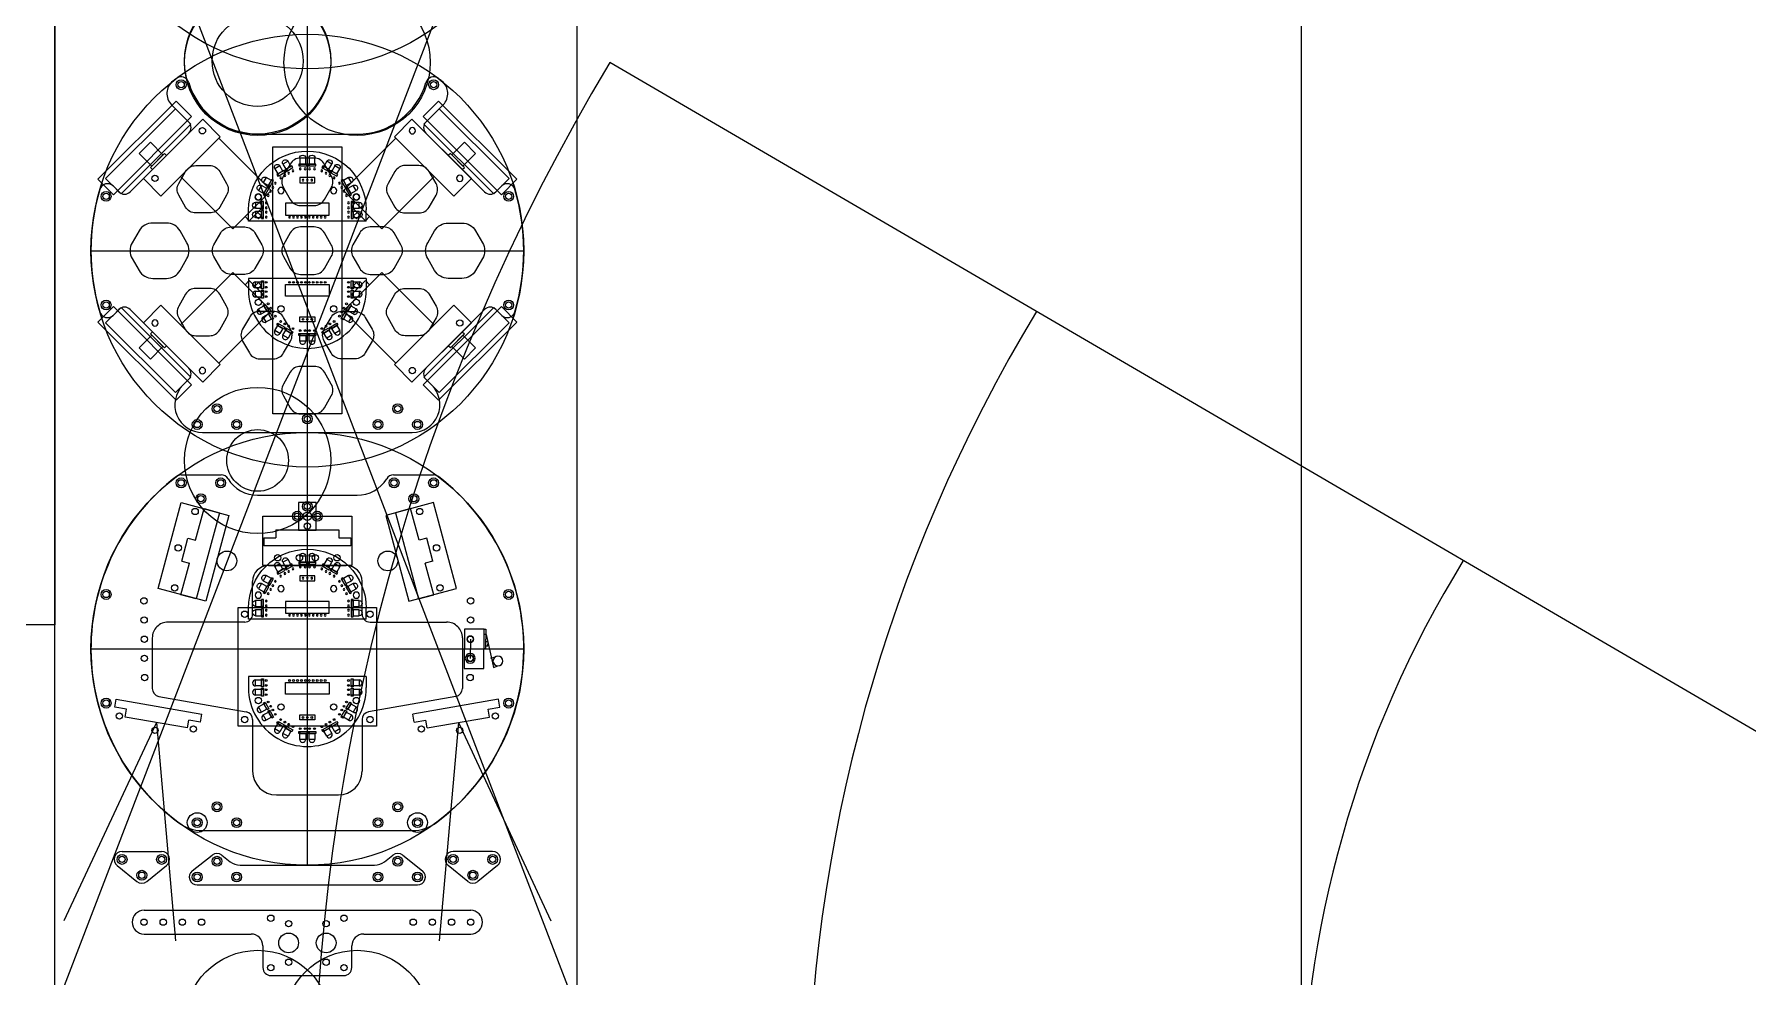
# Model space of a CAD drawing. Header units: millimetres. Extents: x -287 to 5214, y -1967 to 2893.
# Drawn here: x 932 to 1799, y -451 to 26 of the extents above; entities that cross this region are included whole.
import ezdxf

# ---------------------------------------------------------------- set-up
doc = ezdxf.new("R2010")
doc.units = ezdxf.units.MM
for name, color, linetype in [('内切', 7, 'Continuous'), ('外切', 2, 'Continuous'), ('部件', 22, 'Continuous')]:
    doc.layers.add(name, color=color, linetype=linetype)

# ---------------------------------------------------------------- blocks, each defined once
blk = doc.blocks.new('changdi')
at = {"layer": '部件'}
blk.add_lwpolyline([(-3611.88, 2443.06), (-1791.88, 2443.06), (-1791.88, 13.06), (-3611.88, 13.06)], close=True, dxfattribs=at)
blk = doc.blocks.new('A$C40E74946')
at = {"layer": '部件', "color": 5}
blk.add_lwpolyline([(15, 54), (26, 54), (26, -2), (15, -2)], close=True, dxfattribs=at)
at = {"layer": '部件', "color": 1}
for points in [[(31, 57), (43.5, 57), (43.5, 14.5), (31, 14.5)], [(43.5, 28.5), (43.5, 56), (81, 56), (81, 28.5)], [(17.5, 51), (28.5, 51), (28.5, 1), (17.5, 1)], [(81, 47.3), (84, 47.3), (84, 37.3), (81, 37.3)], [(84, 43.3), (86.5, 43.3), (86.5, 41.3), (84, 41.3)], [(20.5, 30), (29.5, 30), (29.5, 22), (20.5, 22)], [(29.5, 31), (31, 31), (31, 21), (29.5, 21)]]:
    blk.add_lwpolyline(points, close=True, dxfattribs=at)
at = {"layer": '部件', "color": 1, "lineweight": 0}
for centre in [(35, 52.75), (35, 18.75)]:
    blk.add_circle(centre, 1.6, dxfattribs=at)
blk = doc.blocks.new('A$C04FB7A0E')
at = {"layer": '部件', "color": 3}
for p, q in [((0, 59.6, 20), (0, 0, 20)), ((0, 59.6, 20), (5.59, 59.6, 20)), ((0, 0, 20), (5.59, 0, 20))]:
    blk.add_line(p, q, dxfattribs=at)
at = {"layer": '部件', "color": 3, "elevation": 20}
for points in [[(1.24, 53.05), (4.74, 53.05), (4.74, 52.05), (1.24, 52.05)], [(4.74, 53.05), (1.74, 53.05), (1.74, 56.05), (4.74, 56.05)], [(4.74, 53.05), (5.24, 53.05), (5.24, 52.05), (4.74, 52.05)], [(5.94, 53.05), (9.44, 53.05), (9.44, 52.05), (5.94, 52.05)], [(9.44, 53.05), (6.44, 53.05), (6.44, 56.05), (9.44, 56.05)], [(9.44, 53.05), (9.94, 53.05), (9.94, 52.05), (9.44, 52.05)], [(13.45, 52.11), (16.48, 50.36), (15.98, 49.49), (12.95, 51.24)], [(16.48, 50.36), (13.88, 51.86), (15.38, 54.46), (17.98, 52.96)], [(20.55, 48.01), (17.95, 49.51), (19.45, 52.11), (22.05, 50.61)], [(16.48, 50.36), (16.91, 50.11), (16.41, 49.24), (15.98, 49.49)], [(17.52, 49.76), (20.55, 48.01), (20.05, 47.14), (17.02, 48.89)], [(20.55, 48.01), (20.98, 47.76), (20.48, 46.89), (20.05, 47.14)], [(23.55, 45.19), (25.3, 42.16), (24.43, 41.66), (22.68, 44.69)], [(25.3, 42.16), (23.8, 44.76), (26.4, 46.26), (27.9, 43.66)], [(9, 40.8), (9, 18.8), (3, 18.8), (3, 40.8)], [(25.3, 42.16), (25.55, 41.73), (24.68, 41.23), (24.43, 41.66)], [(25.9, 41.12), (27.65, 38.09), (26.78, 37.59), (25.03, 40.62)], [(27.65, 38.09), (26.15, 40.69), (28.75, 42.19), (30.25, 39.59)], [(27.65, 38.09), (27.9, 37.66), (27.03, 37.16), (26.78, 37.59)], [(21.98, 33.6), (21.98, 26), (19.38, 26), (19.38, 33.6)], [(28.84, 34.15), (28.84, 30.65), (27.84, 30.65), (27.84, 34.15)], [(28.84, 30.65), (28.84, 30.15), (27.84, 30.15), (27.84, 30.65)], [(28.84, 29.45), (28.84, 25.95), (27.84, 25.95), (27.84, 29.45)], [(28.84, 30.65), (28.84, 33.65), (31.84, 33.65), (31.84, 30.65)], [(28.84, 25.95), (28.84, 28.95), (31.84, 28.95), (31.84, 25.95)], [(25.55, 17.87), (23.8, 14.84), (22.93, 15.34), (24.68, 18.37)], [(23.8, 14.84), (25.3, 17.44), (27.9, 15.94), (26.4, 13.34)], [(26.15, 18.91), (25.9, 18.48), (25.03, 18.98), (25.28, 19.41)], [(27.9, 21.94), (26.15, 18.91), (25.28, 19.41), (27.03, 22.44)], [(26.15, 18.91), (27.65, 21.51), (30.25, 20.01), (28.75, 17.41)], [(28.84, 25.95), (28.84, 25.45), (27.84, 25.45), (27.84, 25.95)], [(16.91, 9.49), (13.88, 7.74), (13.38, 8.61), (16.41, 10.36)], [(13.88, 7.74), (16.48, 9.24), (17.98, 6.64), (15.38, 5.14)], [(17.95, 10.09), (17.52, 9.84), (17.02, 10.71), (17.45, 10.96)], [(20.98, 11.84), (17.95, 10.09), (17.45, 10.96), (20.48, 12.71)], [(17.95, 10.09), (20.55, 11.59), (22.05, 8.99), (19.45, 7.49)], [(23.8, 14.84), (23.55, 14.41), (22.68, 14.91), (22.93, 15.34)], [(1.74, 6.55), (1.24, 6.55), (1.24, 7.55), (1.74, 7.55)], [(5.24, 6.55), (1.74, 6.55), (1.74, 7.55), (5.24, 7.55)], [(1.74, 6.55), (4.74, 6.55), (4.74, 3.55), (1.74, 3.55)], [(6.44, 6.55), (5.94, 6.55), (5.94, 7.55), (6.44, 7.55)], [(9.94, 6.55), (6.44, 6.55), (6.44, 7.55), (9.94, 7.55)], [(6.44, 6.55), (9.44, 6.55), (9.44, 3.55), (6.44, 3.55)], [(13.88, 7.74), (13.45, 7.49), (12.95, 8.36), (13.38, 8.61)]]:
    blk.add_lwpolyline(points, close=True, dxfattribs=at)
at = {"layer": '部件', "color": 3}
for centre, radius in [((12.13, 54.6, 20), 1.6), ((1.99, 50.6, 20), 0.45), ((4.49, 50.6, 20), 0.45), ((6.69, 50.6, 20), 0.45), ((9.19, 50.6, 20), 0.45), ((12.87, 49.61, 20), 0.45), ((15.4, 43.14, 20), 1.6), ((15.04, 48.36, 20), 0.45), ((16.94, 47.26, 20), 0.45), ((19.11, 46.01, 20), 0.45), ((21.8, 43.32, 20), 0.45), ((1.99, 38.8, 20), 0.45), ((1.99, 36.8, 20), 0.45), ((1.99, 34.8, 20), 0.45), ((23.05, 41.15, 20), 0.45), ((24.15, 39.25, 20), 0.45), ((25.4, 37.08, 20), 0.45), ((1.99, 32.8, 20), 0.45), ((1.99, 30.8, 20), 0.45), ((1.99, 28.8, 20), 0.45), ((1.99, 26.8, 20), 0.45), ((20.7, 32, 20), 0.45), ((20.7, 29.8, 20), 0.45), ((20.7, 27.6, 20), 0.45), ((26.39, 33.4, 20), 0.45), ((26.39, 30.9, 20), 0.45), ((26.39, 28.7, 20), 0.45), ((26.39, 26.2, 20), 0.45), ((1.99, 24.8, 20), 0.45), ((1.99, 22.8, 20), 0.45), ((1.99, 20.8, 20), 0.45), ((15.4, 16.46, 20), 1.6), ((23.05, 18.45, 20), 0.45), ((24.15, 20.35, 20), 0.45), ((25.4, 22.52, 20), 0.45), ((1.99, 9, 20), 0.45), ((4.49, 9, 20), 0.45), ((6.69, 9, 20), 0.45), ((9.19, 9, 20), 0.45), ((12.87, 9.99, 20), 0.45), ((15.04, 11.24, 20), 0.45), ((16.94, 12.34, 20), 0.45), ((19.11, 13.59, 20), 0.45), ((21.8, 16.28, 20), 0.45), ((12.13, 5, 20), 1.6)]:
    blk.add_circle(centre, radius, dxfattribs=at)
for centre, radius, start, end in [((3.24, 56.05, 20), 1.5, 0, 180), ((5.59, 29.8, 20), 29.8, 270, 90), ((7.94, 56.05, 20), 1.5, 0, 180), ((16.68, 53.71, 20), 1.5, 330, 150), ((20.75, 51.36, 20), 1.5, 330, 150), ((27.15, 44.96, 20), 1.5, 300, 120), ((29.5, 40.89, 20), 1.5, 300, 120), ((31.84, 32.15, 20), 1.5, 270, 90), ((31.84, 27.45, 20), 1.5, 270, 90), ((29.5, 18.71, 20), 1.5, 240, 60), ((20.75, 8.24, 20), 1.5, 210, 30), ((27.15, 14.64, 20), 1.5, 240, 60), ((3.24, 3.55, 20), 1.5, 180, 0), ((7.94, 3.55, 20), 1.5, 180, 0), ((16.68, 5.89, 20), 1.5, 210, 30)]:
    blk.add_arc(centre, radius, start, end, dxfattribs=at)
blk = doc.blocks.new('ioo')
at = {"layer": '部件', "color": 6}
for p, q in [((3476.97, -2904.18), (3476.22, -2904.18)), ((3476.22, -2904.18), (3476.22, -2914.18)), ((3475.95, -2906.94), (3472.76, -2921.29)), ((3475.95, -2906.94), (3476.97, -2906.94)), ((3483.97, -2909.33), (3483.97, -2919.03)), ((3473.46, -2918.91), (3471.3, -2918.19)), ((3472.76, -2921.29), (3472.12, -2923.5)), ((3476.22, -2914.18), (3476.97, -2914.18)), ((3472.12, -2923.5), (3469.98, -2922.79))]:
    blk.add_line(p, q, dxfattribs=at)
for points in [[(3476.97, -2904.18), (3486.97, -2904.18), (3486.97, -2924.18), (3476.97, -2924.18)], [(3475.02, -2910.66), (3476.22, -2910.66), (3476.22, -2912.66), (3475.02, -2912.66)]]:
    blk.add_lwpolyline(points, close=True, dxfattribs=at)
for centre, radius in [((3483.97, -2909.33), 1.6), ((3469.94, -2920.29), 2.5), ((3483.97, -2919.03), 1.6)]:
    blk.add_circle(centre, radius, dxfattribs=at)
at = {"layer": '部件'}
blk.add_circle((3483.97, -2919.03), 2.5, dxfattribs=at)
blk = doc.blocks.new('newban')
at = {"layer": '部件'}
blk.add_lwpolyline([(-73.91, -12), (-13.91, -12), (-13.91, -82), (-73.91, -82)], close=True, dxfattribs=at)
for centre in [(-70.56, -15.3), (-17.26, -15.3), (-70.56, -78.7), (-17.26, -78.7)]:
    blk.add_circle(centre, 1.6, dxfattribs=at)
blk = doc.blocks.new('qerq')
at = {"color": 5}
blk.add_line((2200.31, -544.7), (1273.44, -3.95), dxfattribs=at)
at = {"layer": '部件', "color": 5}
for radius, start, end in [(1050, 149.00639, 210.73364), (800, 148.7771, 210.96293), (550, 148.33934, 211.40069)]:
    blk.add_arc((2173.53, -544.64), radius, start, end, dxfattribs=at)

msp = doc.modelspace()

# ---------------------------------------------------------------- linework, layer by layer
at = {"layer": '内切'}
for p, q in [((942.62, 220.85), (1206.69, -467.62)), ((1206.69, 220.85), (942.62, -467.62)), ((1006.86, -240.386), (1009.966, -228.795)), ((1009.966, -228.795), (1013.829, -229.83)), ((1130.814, -228.795), (1126.951, -229.83)), ((1133.92, -240.386), (1130.814, -228.795)), ((1006.86, -240.386), (1010.723, -241.422)), ((1050.69, -242.678), (1090.09, -242.678)), ((1070.39, -242.678), (1070.39, -242.678)), ((1133.92, -240.386), (1130.057, -241.422)), ((1042.69, -267.236), (1042.69, -250.678)), ((1098.09, -267.236), (1098.09, -250.678)), ((1038.69, -271.236), (999.908, -271.236)), ((1102.09, -271.236), (1140.872, -271.236)), ((991.908, -279.236), (991.909, -304.869)), ((1148.872, -279.236), (1148.871, -304.87)), ((973.013, -314.236), (973.716, -310.247)), ((973.716, -310.247), (1017.047, -317.888)), ((995.214, -308.808), (1039.385, -316.597)), ((1145.566, -308.809), (1101.395, -316.597)), ((1167.064, -310.247), (1123.733, -317.888)), ((1167.767, -314.236), (1167.064, -310.247)), ((978.921, -315.278), (973.013, -314.236)), ((978.218, -319.266), (978.921, -315.278)), ((1009.732, -324.823), (978.218, -319.266)), ((1009.732, -324.823), (1010.435, -320.834)), ((1016.344, -321.876), (1010.435, -320.834)), ((1016.344, -321.876), (1017.047, -317.888)), ((1042.69, -320.536), (1042.69, -346.711)), ((1098.09, -320.537), (1098.09, -346.711)), ((1124.436, -321.876), (1123.733, -317.888)), ((1124.436, -321.876), (1130.345, -320.834)), ((1131.048, -324.823), (1130.345, -320.834)), ((1131.048, -324.823), (1162.562, -319.266)), ((1161.859, -315.278), (1167.767, -314.236)), ((1162.562, -319.266), (1161.859, -315.278)), ((1054.69, -358.711), (1086.09, -358.711))]:
    msp.add_line(p, q, dxfattribs=at)
for points in [[(1020.871, -64.22), (1013.943, -64.221, -0.2679492), (1008.747, -61.221), (1005.282, -55.222, -0.2679492), (1005.281, -49.222), (1008.744, -43.221, -0.2679492), (1013.94, -40.221), (1020.868, -40.22, -0.2679492), (1026.065, -43.219), (1029.53, -49.219, -0.2679492), (1029.53, -55.219), (1026.067, -61.219, -0.2679492)], [(1066.926, -60.434), (1073.854, -60.435, 0.2679492), (1079.051, -57.435), (1082.515, -51.436, 0.2679492), (1082.516, -45.436), (1079.053, -39.435, 0.2679492), (1073.857, -36.435), (1066.929, -36.434, 0.2679492), (1061.732, -39.433), (1058.267, -45.433, 0.2679492), (1058.267, -51.433), (1061.73, -57.433, 0.2679492)], [(1119.909, -64.22), (1126.837, -64.221, 0.2679492), (1132.033, -61.221), (1135.498, -55.222, 0.2679492), (1135.499, -49.222), (1132.036, -43.221, 0.2679492), (1126.84, -40.221), (1119.912, -40.22, 0.2679492), (1114.715, -43.219), (1111.25, -49.219, 0.2679492), (1111.25, -55.219), (1114.713, -61.219, 0.2679492)], [(992.155, -97.29), (999.083, -97.289, 0.2679492), (1006.011, -93.288), (1009.474, -87.288, 0.2679492), (1009.473, -79.288), (1006.008, -73.288, 0.2679492), (999.08, -69.289), (992.151, -69.29, 0.2679492), (985.224, -73.291), (981.76, -79.291, 0.2679492), (981.761, -87.291), (985.226, -93.291, 0.2679492)], [(1148.625, -97.29), (1141.697, -97.289, -0.2679492), (1134.769, -93.288), (1131.306, -87.288, -0.2679492), (1131.307, -79.288), (1134.772, -73.288, -0.2679492), (1141.7, -69.289), (1148.629, -69.29, -0.2679492), (1155.556, -73.291), (1159.02, -79.291, -0.2679492), (1159.019, -87.291), (1155.554, -93.291, -0.2679492)], [(1038.667, -95.285), (1031.739, -95.286, -0.2679492), (1026.543, -92.286), (1023.078, -86.287, -0.2679492), (1023.077, -80.287), (1026.54, -74.286, -0.2679492), (1031.736, -71.286), (1038.664, -71.285, -0.2679492), (1043.861, -74.284), (1047.326, -80.284, -0.2679492), (1047.327, -86.284), (1043.863, -92.284, -0.2679492)], [(1066.923, -95.285), (1073.851, -95.286, 0.2679492), (1079.048, -92.286), (1082.513, -86.287, 0.2679492), (1082.513, -80.287), (1079.05, -74.286, 0.2679492), (1073.854, -71.286), (1066.926, -71.285, 0.2679492), (1061.729, -74.284), (1058.265, -80.284, 0.2679492), (1058.264, -86.284), (1061.727, -92.284, 0.2679492)], [(1102.113, -95.285), (1109.041, -95.286, 0.2679492), (1114.237, -92.286), (1117.702, -86.287, 0.2679492), (1117.703, -80.287), (1114.24, -74.286, 0.2679492), (1109.044, -71.286), (1102.116, -71.285, 0.2679492), (1096.919, -74.284), (1093.454, -80.284, 0.2679492), (1093.453, -86.284), (1096.917, -92.284, 0.2679492)], [(1020.871, -102.349), (1013.943, -102.348, 0.2679492), (1008.747, -105.348), (1005.282, -111.347, 0.2679492), (1005.281, -117.347), (1008.744, -123.348, 0.2679492), (1013.94, -126.348), (1020.868, -126.349, 0.2679492), (1026.065, -123.35), (1029.53, -117.35, 0.2679492), (1029.53, -111.35), (1026.067, -105.35, 0.2679492)], [(1119.909, -102.349), (1126.837, -102.348, -0.2679492), (1132.033, -105.348), (1135.498, -111.347, -0.2679492), (1135.499, -117.347), (1132.036, -123.348, -0.2679492), (1126.84, -126.348), (1119.912, -126.349, -0.2679492), (1114.715, -123.35), (1111.25, -117.35, -0.2679492), (1111.25, -111.35), (1114.713, -105.35, -0.2679492)], [(1046.256, -138.028), (1053.184, -138.029, 0.2679492), (1058.381, -135.029), (1061.845, -129.03, 0.2679492), (1061.846, -123.03), (1058.383, -117.029, 0.2679492), (1053.187, -114.029), (1046.259, -114.028, 0.2679492), (1041.062, -117.027), (1037.597, -123.027, 0.2679492), (1037.597, -129.027), (1041.06, -135.027, 0.2679492)], [(1094.514, -138.034), (1087.586, -138.033, -0.2679492), (1082.39, -135.032), (1078.927, -129.032, -0.2679492), (1078.927, -123.032), (1082.392, -117.032, -0.2679492), (1087.589, -114.033), (1094.517, -114.034, -0.2679492), (1099.713, -117.034), (1103.176, -123.035, -0.2679492), (1103.175, -129.035), (1099.71, -135.034, -0.2679492)], [(1066.926, -165.823), (1073.854, -165.824, 0.2679492), (1079.051, -162.825), (1082.515, -156.825, 0.2679492), (1082.516, -150.825), (1079.053, -144.825, 0.2679492), (1073.857, -141.824), (1066.929, -141.823, 0.2679492), (1061.732, -144.823), (1058.267, -150.822, 0.2679492), (1058.267, -156.822), (1061.73, -162.823, 0.2679492)]]:
    msp.add_lwpolyline(points, format="xyb", close=True, dxfattribs=at)
for points in [[(1013.829, -229.83), (1018.126, -213.796), (1025.853, -215.866), (1014.155, -259.526), (1006.427, -257.455), (1010.723, -241.422)], [(1126.951, -229.83), (1122.654, -213.796), (1114.927, -215.866), (1126.625, -259.526), (1134.353, -257.455), (1130.057, -241.422)]]:
    msp.add_lwpolyline(points, dxfattribs=at)
for centre, radius in [((1006.509, 0.676), 1.6), ((1134.271, 0.676), 1.6), ((968.539, -55.791), 1.6), ((1045.59, -56.149), 1.6), ((1095.19, -56.149), 1.6), ((1172.241, -55.791), 1.6), ((968.539, -110.778), 1.6), ((1045.59, -109.449), 1.6), ((1095.19, -109.449), 1.6), ((1172.241, -110.778), 1.6), ((1024.643, -163.248), 1.6), ((1116.137, -163.248), 1.6), ((1014.643, -171.248), 1.6), ((1034.643, -171.248), 1.6), ((1070.39, -168.424), 1.6), ((1106.137, -171.248), 1.6), ((1126.137, -171.248), 1.6), ((1006.509, -200.787), 1.6), ((1026.509, -200.787), 1.6), ((1114.271, -200.787), 1.6), ((1134.271, -200.787), 1.6), ((1016.509, -208.787), 1.6), ((1124.271, -208.787), 1.6), ((1013.59, -215.271), 1.6), ((1065.391, -217.657), 1.6), ((1070.391, -217.658), 2.1), ((1070.391, -212.658), 1.6), ((1075.391, -217.655), 1.6), ((1127.19, -215.271), 1.6), ((1070.39, -222.658), 1.6), ((1005.013, -233.679), 1.6), ((1135.767, -233.679), 1.6), ((1029.663, -240.285), 5), ((1055.39, -238.69), 1.6), ((1066.39, -238.679), 1.6), ((1074.39, -238.679), 1.6), ((1085.39, -238.69), 1.6), ((1111.116, -240.284), 5), ((968.539, -257.254), 1.6), ((987.673, -260.498), 1.6), ((1003.237, -253.908), 1.6), ((1137.543, -253.908), 1.6), ((1152.989, -260.498), 1.6), ((1172.241, -257.254), 1.6), ((987.791, -270.198), 1.6), ((1038.69, -267.236), 1.6), ((1102.09, -267.236), 1.6), ((1152.989, -270.198), 1.6), ((987.908, -279.898), 1.6), ((987.908, -279.898), 1.6), ((1152.872, -279.898), 1.6), ((1152.872, -279.898), 1.6), ((987.908, -289.598), 1.6), ((987.908, -289.598), 1.6), ((1152.872, -289.598), 1.6), ((1152.872, -289.598), 1.6), ((988.026, -299.298), 1.6), ((1152.754, -299.298), 1.6), ((968.539, -312.242), 1.6), ((1172.241, -312.242), 1.6), ((975.243, -318.743), 1.6), ((1038.69, -320.536), 1.6), ((1102.09, -320.536), 1.6), ((1165.537, -318.743), 1.6), ((993.272, -326.033), 1.6), ((1012.706, -325.346), 1.6), ((1128.074, -325.346), 1.6), ((1147.508, -326.033), 1.6), ((1024.643, -364.711), 1.6), ((1116.137, -364.711), 1.6), ((1014.643, -372.711), 1.6), ((1034.643, -372.711), 1.6), ((1106.137, -372.711), 1.6), ((1126.137, -372.711), 1.6), ((976.619, -391.323), 1.6), ((996.619, -391.323), 1.6), ((1144.161, -391.323), 1.6), ((1164.161, -391.323), 1.6), ((986.619, -399.323), 1.6), ((1014.643, -400.248), 1.6), ((1024.643, -392.248), 1.6), ((1034.643, -400.248), 1.6), ((1106.137, -400.248), 1.6), ((1116.137, -392.248), 1.6), ((1126.137, -400.248), 1.6), ((1154.161, -399.323), 1.6), ((987.732, -423.078), 1.6), ((997.432, -423.078), 1.6), ((1007.132, -423.078), 1.6), ((1016.832, -423.078), 1.6), ((1051.9, -421.078), 1.6), ((1060.89, -423.828), 1.6), ((1079.89, -423.828), 1.6), ((1088.89, -421.078), 1.6), ((1123.948, -423.078), 1.6), ((1133.648, -423.078), 1.6), ((1143.348, -423.078), 1.6), ((1153.048, -423.078), 1.6), ((1060.89, -433.578), 5), ((1079.89, -433.578), 5), ((1060.89, -443.328), 1.6), ((1079.89, -443.328), 1.6), ((1051.89, -446.078), 1.6), ((1088.89, -446.078), 1.6)]:
    msp.add_circle(centre, radius, dxfattribs=at)
for centre, radius, start, end in [((1050.69, -250.678), 8, 90, 180), ((1090.09, -250.678), 8, 0, 90), ((1038.69, -267.236), 4, 270, 0), ((1102.09, -267.236), 4, 180, 270), ((999.908, -279.236), 8, 90, 180.001499), ((1140.872, -279.236), 8, 359.998501, 90), ((995.909, -304.869), 4, 180.001499, 259.999246), ((1144.871, -304.87), 4, 280, 359.998501), ((1038.69, -320.536), 4, 0, 79.999246), ((1102.09, -320.537), 4, 100, 180), ((1054.69, -346.711), 12, 180, 270), ((1086.09, -346.711), 12, 270, 360)]:
    msp.add_arc(centre, radius, start, end, dxfattribs=at)
at = {"layer": '外切'}
for p, q in [((1001.636, -9.437), (1010.39, -18.191)), ((1139.144, -9.437), (1130.39, -18.191)), ((980.691, -53.546), (1010.39, -23.847)), ((1045.225, -24.324), (1095.555, -24.324)), ((1160.089, -53.546), (1130.39, -23.847)), ((972.044, -50.556), (975.034, -53.546)), ((1168.736, -50.556), (1165.746, -53.546)), ((972.044, -116.013), (975.034, -113.024)), ((980.691, -113.023), (1010.39, -142.722)), ((1160.089, -113.023), (1130.39, -142.722)), ((1168.736, -116.013), (1165.746, -113.024)), ((1007.42, -151.348), (1010.39, -148.378)), ((1133.36, -151.348), (1130.39, -148.378)), ((1017.319, -175.248), (1123.461, -175.248)), ((1006.509, -196.787), (1026.823, -196.787)), ((1113.957, -196.787), (1134.271, -196.787)), ((1045.225, -207.065), (1095.555, -207.065)), ((1017.178, -376.711), (1123.602, -376.711)), ((976.619, -387.323), (996.619, -387.323)), ((1012.144, -397.124), (1022.144, -389.124)), ((1027.142, -389.124), (1031.355, -392.495)), ((1109.425, -392.495), (1113.638, -389.124)), ((1118.636, -389.124), (1128.636, -397.124)), ((1164.161, -387.323), (1144.161, -387.323)), ((974.12, -394.447), (984.12, -402.447)), ((989.118, -402.447), (999.118, -394.447)), ((1036.352, -394.248), (1104.428, -394.248)), ((1151.662, -402.447), (1141.662, -394.447)), ((1166.66, -394.447), (1156.66, -402.447)), ((1014.643, -404.248), (1126.137, -404.248)), ((987.732, -417.078), (1153.047, -417.078)), ((987.733, -429.078), (1041.89, -429.078)), ((1098.89, -429.078), (1153.048, -429.078)), ((1047.89, -435.078), (1047.89, -446.078)), ((1092.89, -446.078), (1092.89, -435.078)), ((1051.89, -450.078), (1088.89, -450.078))]:
    msp.add_line(p, q, dxfattribs=at)
for centre, radius, start, end in [((1007.293, -3.78), 8, 128.43654, 224.99936), ((1070.39, -83.285), 109.5, 127.26188, 128.43654), ((1006.514, 0.68), 4, 16.316041, 127.26188), ((1045.225, 12.012), 36.336, 196.316041, 270), ((1095.555, 12.012), 36.336, 270, 343.683959), ((1134.266, 0.68), 4, 52.73812, 163.683959), ((1070.39, -83.285), 109.5, 51.56346, 52.73812), ((1133.487, -3.78), 8, 315.00064, 51.56346), ((1007.561, -21.019), 4, 314.99936, 44.99936), ((1133.219, -21.019), 4, 135.00064, 225.00064), ((969.216, -53.384), 4, 44.99936, 163.535865), ((1171.564, -53.384), 4, 16.464135, 135.00064), ((1070.39, -83.285), 109.5, 163.535865, 196.464135), ((977.862, -50.717), 4, 224.99936, 314.99936), ((1162.918, -50.717), 4, 225.00064, 315.00064), ((1070.39, -83.285), 109.5, 343.535865, 16.464135), ((977.862, -115.852), 4, 45.00064, 135.00064), ((1162.918, -115.852), 4, 44.99936, 134.99936), ((969.216, -113.185), 4, 196.464135, 315.00064), ((1171.564, -113.185), 4, 224.99936, 343.535865), ((1007.561, -145.55), 4, 315.00064, 45.00064), ((1133.219, -145.55), 4, 134.99936, 224.99936), ((1017.319, -161.248), 14, 135.00064, 270), ((1123.461, -161.248), 14, 270, 44.99936), ((1070.39, -284.748), 109.5, 127.265527, 233.519453), ((1006.509, -200.787), 4, 90, 127.265527), ((1026.823, -200.787), 4, 31.633156, 90), ((1045.225, -189.451), 17.614, 211.633156, 270), ((1095.555, -189.451), 17.614, 270, 328.366844), ((1113.957, -200.787), 4, 90, 148.366844), ((1134.271, -200.787), 4, 52.734473, 90), ((1070.39, -284.748), 109.5, 306.480547, 52.734473), ((1017.178, -356.711), 20, 233.519453, 270), ((1123.602, -356.711), 20, 270, 306.480547), ((976.619, -391.323), 4, 90, 231.340192), ((996.619, -391.323), 4, 308.659808, 90), ((1024.643, -392.248), 4, 51.340192, 128.659808), ((1116.137, -392.248), 4, 51.340192, 128.659808), ((1144.161, -391.323), 4, 90, 231.340192), ((1164.161, -391.323), 4, 308.659808, 90), ((1014.643, -400.248), 4, 128.659808, 270), ((1036.352, -386.248), 8, 231.340192, 270), ((1104.428, -386.248), 8, 270, 308.659808), ((1126.137, -400.248), 4, 270, 51.340192), ((986.619, -399.323), 4, 231.340192, 308.659808), ((1154.161, -399.323), 4, 231.340192, 308.659808), ((987.732, -423.078), 6, 90, 270), ((1153.048, -423.078), 6, 270, 90), ((1041.89, -435.078), 6, 0, 90), ((1098.89, -435.078), 6, 90, 180), ((1051.89, -446.078), 4, 180, 270), ((1088.89, -446.078), 4, 270, 0)]:
    msp.add_arc(centre, radius, start, end, dxfattribs=at)
at = {"layer": '部件'}
for p, q in [((1070.39, 8.679), (1070.39, 227.679)), ((1070.39, -192.785), (1070.39, 26.215)), ((960.89, -83.285), (1179.89, -83.285)), ((1070.39, -394.248), (1070.39, -175.248)), ((1054.39, -224.579), (1086.39, -224.579)), ((1054.39, -224.579), (1054.39, -228.629)), ((1086.39, -224.579), (1086.39, -228.629)), ((1048.39, -228.629), (1054.39, -228.629)), ((1048.39, -228.629), (1048.39, -232.679)), ((1092.39, -232.679), (1048.39, -232.679)), ((1086.39, -228.629), (1092.39, -228.629)), ((1092.39, -228.629), (1092.39, -232.679)), ((960.89, -284.748), (1179.89, -284.748)), ((993.975, -322.045), (947.142, -422.479)), ((993.975, -322.045), (1003.633, -432.44)), ((1146.805, -322.045), (1137.147, -432.44)), ((1146.805, -322.045), (1193.638, -422.479))]:
    msp.add_line(p, q, dxfattribs=at)
at = {"layer": '部件', "color": 4}
for points in [[(446.08, 220.85), (942.62, 220.85), (942.62, -272.61), (446.08, -272.61)], [(942.62, 220.85), (1206.69, 220.85), (1206.69, -467.62), (942.62, -467.62)], [(994.862, -254.254), (1006.509, -210.787), (1030.657, -217.257), (1019.01, -260.724)], [(1145.918, -254.254), (1134.271, -210.787), (1110.123, -217.257), (1121.77, -260.724)], [(1047.891, -217.678), (1092.891, -217.678), (1092.891, -242.678), (1047.891, -242.678)]]:
    msp.add_lwpolyline(points, close=True, dxfattribs=at)
at = {"layer": '部件', "color": 1}
msp.add_lwpolyline([(1087.89, -30.824), (1087.89, -165.824), (1052.89, -165.824), (1052.89, -30.824)], close=True, dxfattribs=at)
at = {"layer": '部件'}
msp.add_lwpolyline([(1074.871, -210.678), (1065.871, -210.677), (1065.87, -224.677), (1074.87, -224.678)], close=True, dxfattribs=at)
for centre, radius in [((1070.39, 118.179), 109.5), ((1045.225, 12.676), 37), ((1045.225, 12.676), 23.034), ((1070.39, -83.285), 109.5), ((1045.225, -189.451), 37), ((1070.39, -284.748), 109.5), ((1045.225, -189.451), 15.614), ((1065.391, -217.658), 2.5), ((1070.391, -212.658), 2.5), ((1075.391, -217.659), 2.5), ((1045.225, -474.33), 37), ((1095.555, -474.33), 37)]:
    msp.add_circle(centre, radius, dxfattribs=at)
at = {"layer": '部件', "color": 4}
for centre in [(1045.225, 12.012), (1095.555, 12.012)]:
    msp.add_circle(centre, 37, dxfattribs=at)
at = {"layer": '部件', "color": 1}
for centre in [(1006.509, 0.676), (1134.271, 0.676), (968.539, -55.791), (1172.241, -55.791), (968.539, -110.778), (1172.241, -110.778), (1024.643, -163.248), (1116.137, -163.248), (1014.643, -171.248), (1034.643, -171.248), (1070.39, -168.424), (1106.137, -171.248), (1126.137, -171.248), (1006.509, -200.787), (1026.509, -200.787), (1114.271, -200.787), (1134.271, -200.787), (1016.509, -208.787), (1124.271, -208.787), (968.539, -257.254), (1172.241, -257.254), (968.539, -312.242), (1172.241, -312.242), (1024.643, -364.711), (1116.137, -364.711), (1014.643, -372.711), (1034.643, -372.711), (1106.137, -372.711), (1126.137, -372.711), (976.619, -391.323), (996.619, -391.323), (1024.643, -392.248), (1116.137, -392.248), (1144.161, -391.323), (1164.161, -391.323), (986.619, -399.323), (1014.643, -400.248), (1034.643, -400.248), (1106.137, -400.248), (1126.137, -400.248), (1154.161, -399.323)]:
    msp.add_circle(centre, 2.5, dxfattribs=at)
at = {"layer": '部件', "color": 3}
for centre in [(1014.643, -372.711), (1126.137, -372.711)]:
    msp.add_circle(centre, 5, dxfattribs=at)

# ---------------------------------------------------------------- block references
at = {"color": 1}
for p, rotation in [((955.235, -35.161), 314.9993600958511), ((1185.545, -131.408), 134.9993600958326)]:
    msp.add_blockref('A$C40E74946', p, dxfattribs=dict(at, rotation=rotation))
at = {"color": 1, "xscale": -1}
for p, rotation in [((1185.545, -35.161), 45.00063990414895), ((955.235, -131.408), 225.0006399041673)]:
    msp.add_blockref('A$C40E74946', p, dxfattribs=dict(at, rotation=rotation))
at = {"xscale": -1, "rotation": 270}
for p in [(1040.59, -68.275, -20), (1040.59, -269.738, -20)]:
    msp.add_blockref('A$C04FB7A0E', p, dxfattribs=at)
at = {"rotation": 270}
for p in [(1040.59, -97.323, -20), (1040.59, -298.786, -20)]:
    msp.add_blockref('A$C04FB7A0E', p, dxfattribs=at)
at = {"layer": '内切', "rotation": 270.0000000437465}
msp.add_blockref('newban', (1117.39, -337.796), dxfattribs=at)
at = {"layer": '外切'}
msp.add_blockref('qerq', (-50, 15.822), dxfattribs=at)
at = {"layer": '部件'}
msp.add_blockref('changdi', (5185.407, -1980.461), dxfattribs=at)
at = {"layer": '部件', "xscale": -1, "rotation": 359.6521323894412}
msp.add_blockref('ioo', (4654.44, 2608.225), dxfattribs=at)

doc.saveas('drawing.dxf')
